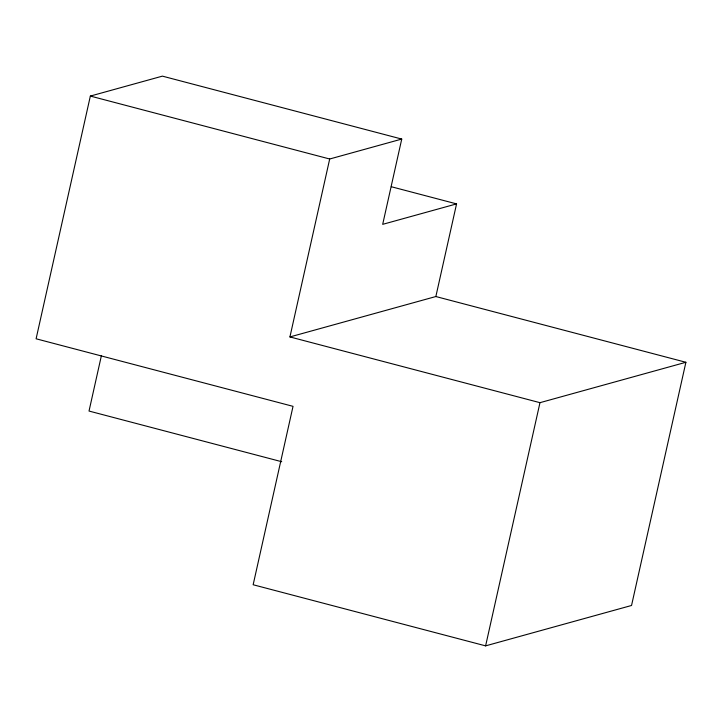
<?xml version="1.0" encoding="UTF-8"?>
<svg xmlns="http://www.w3.org/2000/svg" width="722" height="722" viewBox="0 0 722 722"><rect width="100%" height="100%" fill="white"/><g stroke="black" fill="none" stroke-linecap="round" stroke-linejoin="round"><path stroke-width="1.08" d="M401.748 139.066L162.405 76.135L90.349 96.071L36.1 338.789L293.033 406.342L253.151 584.748L485.608 645.865L631.542 605.478L685.9 362.282L435.853 296.534L289.928 336.93L329.692 159.002L401.748 139.066L382.687 224.343L456.566 203.893L435.853 296.534M101.441 355.468L89.023 411.053L281.715 461.719M485.608 645.865L539.975 402.677L685.9 362.282M90.349 96.071L329.692 159.002M391.288 186.727L456.566 203.893M289.928 336.93L539.975 402.677"/></g></svg>
